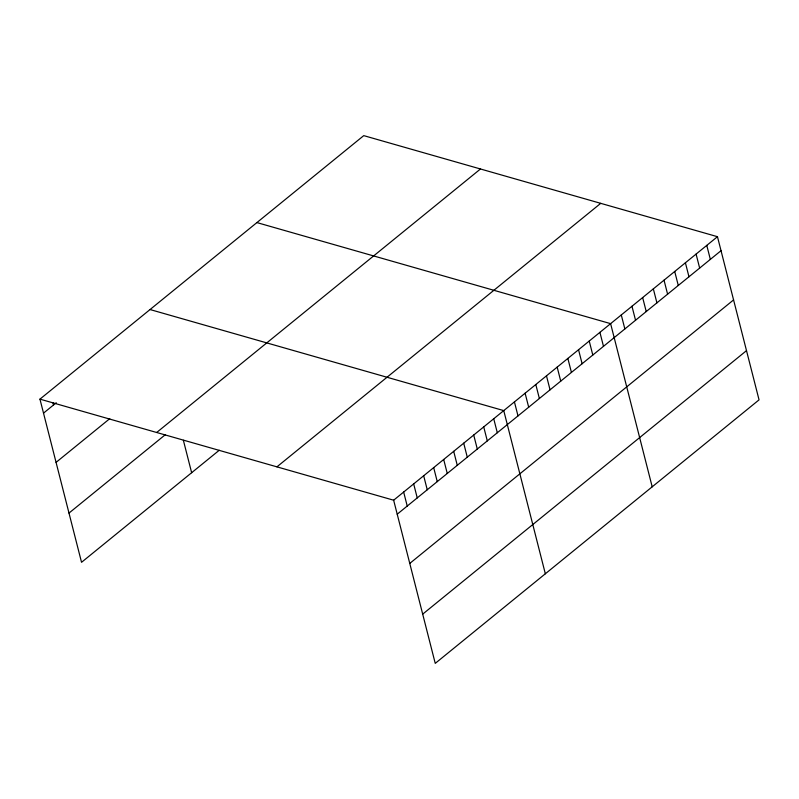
<?xml version="1.0" encoding="UTF-8"?>
<svg xmlns="http://www.w3.org/2000/svg" width="799" height="799" viewBox="0 0 799 799"><rect width="100%" height="100%" fill="white"/><g stroke="black" fill="none" stroke-linecap="round" stroke-linejoin="round"><path stroke-width="1.2" d="M39.95 399.14L363.755 135.63L717.462 236.694L759.05 399.86L435.245 663.37L393.647 500.204L39.95 399.14L81.538 562.306L219.246 450.256M43.516 413.133L56.26 402.766M56.07 462.361L109.753 418.676M156.674 432.489L480.479 168.979M68.994 513.078L165.443 434.596M276.933 466.846L600.738 203.336M393.647 500.204L717.462 236.694M397.223 514.196L721.028 250.686M409.767 563.425L733.572 299.915M422.691 614.141L746.506 350.641M256.898 222.581L610.606 323.645L652.194 486.821M150.042 309.543L503.75 410.606L545.337 573.782M706.775 245.383L710.341 259.385M696.089 254.082L699.654 268.084M685.402 262.781L688.968 276.774M674.716 271.47L678.281 285.473M664.029 280.169L667.594 294.172M653.342 288.868L656.908 302.861M642.656 297.558L646.231 311.56M631.969 306.257L635.545 320.259M621.282 314.956L624.858 328.948M599.919 332.344L603.485 346.347M589.233 341.043L592.798 355.036M578.546 349.732L582.111 363.735M567.859 358.431L571.425 372.434M557.173 367.131L560.738 381.123M546.486 375.82L550.052 389.822M535.799 384.519L539.375 398.521M525.113 393.218L528.688 407.21M514.426 401.907L518.002 415.909M493.732 418.756L497.308 432.748M483.725 426.896L487.3 440.898M473.717 435.046L477.293 449.038M463.71 443.185L467.275 457.188M453.702 451.335L457.268 465.328M443.695 459.475L447.26 473.477M433.687 467.625L437.253 481.617M423.68 475.765L427.245 489.767M413.672 483.914L417.238 497.907M403.655 492.054L407.23 506.057M183.37 440.269L191.64 472.718M52.934 402.656L53.523 404.993"/></g></svg>
